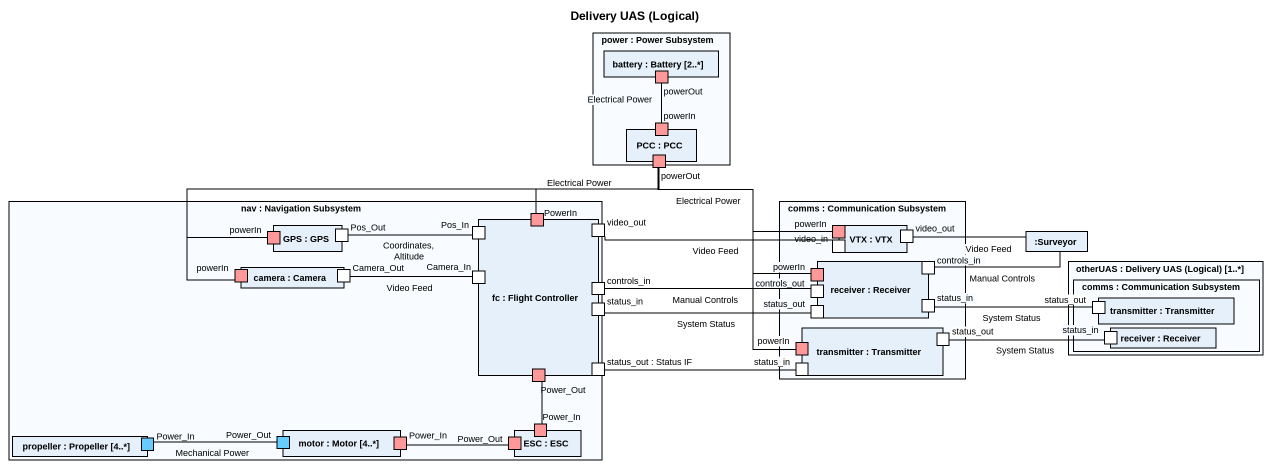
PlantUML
@startuml
title Delivery UAS (Logical)
rectangle "power : Power Subsystem" as power {
  rectangle "battery : Battery [2..*]" as battery {
    port powerOut #FF9999
  }
  rectangle "PCC : PCC" as PCC {
    port powerIn #FF9999
    port "powerOut" as powerOut_2 #FF9999
  }
}
rectangle "nav : Navigation Subsystem" as nav {
  rectangle "GPS : GPS" as GPS {
    port "powerIn" as powerIn_2 #FF9999
    port Pos_Out
  }
  rectangle "fc : Flight Controller" as fc {
    port Pos_In
    port PowerIn #FF9999
    port video_out
    port Camera_In
    port status_in
    port "controls_in" as controls_in_2
    port Power_Out #FF9999
    port "status_out : Status IF" as status_out_Status_IF
  }
  rectangle "camera : Camera" as camera {
    port "powerIn" as powerIn_4 #FF9999
    port Camera_Out
  }
  rectangle "motor : Motor [4..*]" as motor {
    port "Power_Out" as Power_Out_2 #66CCFF
    port "Power_In" as Power_In_3 #FF9999
  }
  rectangle "ESC : ESC" as ESC {
    port Power_In #FF9999
    port "Power_Out" as Power_Out_3 #FF9999
  }
  rectangle "propeller : Propeller [4..*]" as propeller {
    port "Power_In" as Power_In_2 #66CCFF
  }
}
rectangle "comms : Communication Subsystem" as comms {
  rectangle "VTX : VTX" as VTX {
    port "powerIn" as powerIn_3 #FF9999
    port "video_out" as video_out_2
    port video_in
  }
  rectangle "receiver : Receiver" as receiver {
    port "powerIn" as powerIn_5 #FF9999
    port controls_in
    port status_out
    port controls_out
    port "status_in" as status_in_2
  }
  rectangle "transmitter : Transmitter" as transmitter_2 {
    port "powerIn" as powerIn_6 #FF9999
    port "status_out" as status_out_3
    port "status_in" as status_in_4
  }
}
rectangle ":Surveyor" as Surveyor
rectangle "otherUAS : Delivery UAS (Logical) [1..*]" as otherUAS {
  rectangle "comms : Communication Subsystem" as comms_2 {
    rectangle "transmitter : Transmitter" as transmitter {
      port "status_out" as status_out_2
    }
    rectangle "receiver : Receiver" as receiver_2 {
      port "status_in" as status_in_3
    }
  }
}
powerOut -- powerIn : Electrical Power
powerOut_2 -left- powerIn_2
powerOut_2 -left- PowerIn : Electrical Power
powerOut_2 -right- powerIn_3
powerOut_2 -left- powerIn_4
powerOut_2 -- powerIn_5 : Electrical Power
powerOut_2 -- powerIn_6
Pos_Out -right- Pos_In : Coordinates, Altitude
video_out -right- video_in : Video Feed
Surveyor -left- video_out_2 : Video Feed
Surveyor -left- controls_in : Manual Controls
Camera_In -left- Camera_Out : Video Feed
status_out -left- status_in : System Status
controls_out -left- controls_in_2 : Manual Controls
status_out_2 -left- status_in_2 : System Status
status_out_3 -right- status_in_3 : System Status
Power_Out -- Power_In
status_out_Status_IF -right- status_in_4
Power_Out_2 -left- Power_In_2 : Mechanical Power
Power_Out_3 -left- Power_In_3
@enduml
